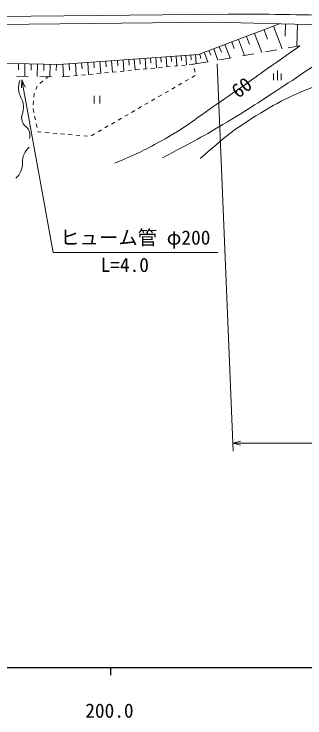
# Model space of a CAD drawing. Units: millimetres, scale not verified. Extents: x 40000 to 680000, y 20000 to 380000.
# Drawn here: x 255537 to 293073, y 198499 to 289376 of the extents above; entities that cross this region are included whole.
import ezdxf
from ezdxf.enums import TextEntityAlignment as Align

# ---------------------------------------------------------------- set-up
doc = ezdxf.new("R2010")
doc.units = ezdxf.units.MM
doc.header["$LTSCALE"] = 1000
for name, color, linetype, lineweight in [('M-BGD', 7, 'Continuous', 13), ('M-STR-HTXT', 7, 'Continuous', 13), ('M-TTL-BAND', 7, 'Continuous', 25)]:
    doc.layers.add(name, color=color, linetype=linetype, lineweight=lineweight)
doc.styles.add('ＭＳ ゴシック', font='')
doc.styles.get('ＭＳ ゴシック').set_extended_font_data('MS Gothic')

msp = doc.modelspace()

# ---------------------------------------------------------------- linework, layer by layer
at = {"layer": 'M-BGD'}
for p, q in [((248481, 289034), (283147, 289356)), ((246314, 287971), (281360, 288347)), ((279335, 284159), (289809, 288118)), ((281360, 288347), (301286, 287808)), ((290547, 288098), (290505, 286524)), ((287793, 287356), (288259, 286121)), ((289027, 287822), (290140, 284877)), ((292121, 288056), (292044, 285206)), ((285523, 286498), (285914, 285463)), ((286558, 286889), (287491, 284420)), ((282753, 285451), (283409, 283715)), ((283620, 285779), (283948, 284911)), ((284488, 286107), (285271, 284037)), ((280688, 284670), (280918, 284060)), ((281298, 284901), (281848, 283446)), ((282025, 285176), (282300, 284448)), ((287976, 284504), (289454, 284759)), ((290932, 285014), (292410, 285269)), ((211352, 284000), (261293, 282874)), ((261293, 282874), (279335, 284159)), ((271047, 283568), (271147, 282163)), ((271750, 283618), (271800, 282916)), ((272452, 283669), (272550, 282299)), ((273137, 283717), (273186, 283033)), ((273821, 283766), (273917, 282432)), ((274489, 283814), (274536, 283146)), ((275156, 283861), (275248, 282561)), ((275806, 283907), (275852, 283257)), ((276455, 283954), (276546, 282687)), ((277089, 283999), (277134, 283365)), ((277722, 284044), (277810, 282810)), ((278339, 284088), (278383, 283471)), ((278956, 284132), (279040, 282961)), ((279529, 284232), (279625, 283652)), ((280078, 284440), (280539, 283220)), ((282063, 283483), (283541, 283738)), ((285020, 283993), (286498, 284249)), ((256123, 282990), (256104, 282173)), ((256940, 282972), (256904, 281343)), ((257755, 282954), (257736, 282139)), ((258569, 282935), (258533, 281312)), ((259381, 282917), (259363, 282105)), ((260192, 282899), (260156, 281282)), ((261001, 282880), (260982, 282072)), ((261808, 282910), (261925, 281269)), ((262628, 282969), (262687, 282148)), ((263449, 283027), (263563, 281428)), ((264249, 283084), (264306, 282285)), ((265049, 283141), (265160, 281583)), ((265828, 283197), (265883, 282417)), ((266607, 283252), (266715, 281734)), ((267366, 283306), (267420, 282547)), ((268126, 283360), (268231, 281881)), ((268866, 283413), (268918, 282673)), ((269605, 283466), (269708, 282024)), ((270326, 283517), (270378, 282796)), ((276182, 282652), (276679, 282700)), ((277177, 282748), (277675, 282796)), ((278172, 282845), (278614, 282888)), ((278614, 282888), (280585, 283228)), ((278614, 282888), (278630, 282834)), ((266228, 281686), (266726, 281735)), ((267224, 281783), (267721, 281831)), ((268219, 281879), (268717, 281928)), ((269214, 281976), (269712, 282024)), ((270210, 282072), (270707, 282121)), ((271205, 282169), (271703, 282217)), ((272200, 282266), (272698, 282314)), ((273196, 282362), (273693, 282410)), ((274191, 282459), (274689, 282507)), ((275186, 282555), (275684, 282603)), ((278769, 282354), (278908, 281873)), ((289521, 280837), (289521, 282087)), ((255858, 281362), (257358, 281334)), ((258858, 281306), (260358, 281278)), ((259650, 281053), (259937, 281286)), ((261749, 281252), (262745, 281348)), ((263242, 281397), (263740, 281445)), ((264238, 281493), (264735, 281542)), ((265233, 281590), (265731, 281638)), ((278047, 280946), (277614, 280695)), ((278912, 281447), (278479, 281196)), ((289021, 280837), (289021, 281712)), ((290021, 280837), (290021, 281712)), ((258334, 279619), (258519, 280083)), ((258873, 280423), (259262, 280738)), ((276317, 279942), (275884, 279692)), ((277182, 280444), (276749, 280193)), ((258083, 278662), (258115, 279071)), ((258115, 279071), (258148, 279154)), ((275452, 279441), (275019, 279190)), ((258004, 277665), (258044, 278164)), ((265860, 278816), (265860, 277816)), ((266610, 277816), (266610, 278816)), ((273721, 278438), (273289, 278187)), ((274586, 278939), (274154, 278688)), ((271991, 277435), (271559, 277184)), ((272856, 277936), (272424, 277685)), ((258085, 276679), (257980, 277168)), ((270261, 276431), (269828, 276181)), ((271126, 276933), (270693, 276682)), ((258294, 275701), (258190, 276190)), ((268531, 275428), (268098, 275177)), ((269396, 275930), (268963, 275679)), ((258504, 274723), (258399, 275212)), ((267666, 274927), (267233, 274676)), ((258624, 274164), (258609, 274234)), ((259050, 274127), (258624, 274164)), ((260047, 274041), (259549, 274084)), ((261043, 273955), (260545, 273998)), ((262039, 273869), (261541, 273912)), ((263036, 273783), (262537, 273826)), ((264032, 273697), (263534, 273740)), ((265028, 273610), (264530, 273654)), ((265935, 273923), (265503, 273673)), ((266800, 274425), (266368, 274174))]:
    msp.add_line(p, q, dxfattribs=at)
for centre, radius, start, end in [((258674, 279861), 2573, 158.31442, 209.24439), ((254183, 277347), 2573, 338.31442, 29.24439), ((257917, 275968), 1409, 162.32166, 231.63698), ((256168, 273758), 1409, 342.32166, 51.63698), ((259137, 270276), 2521, 130.71219, 182.17679), ((254098, 270084), 2521, 310.71219, 2.17679)]:
    msp.add_arc(centre, radius, start, end, dxfattribs=at)
for points, knots in [([(283147, 289356), (286079, 289376), (286850, 289362), (289223, 289334), (294522, 289272), (297494, 289205), (302780, 288844), (310122, 288342), (314256, 288126), (321533, 287026), (326029, 286347), (327570, 286096), (332994, 284988)], [0, 0, 0, 0, 1, 1, 1, 2, 2, 2, 3, 3, 3, 4, 4, 4, 4]), ([(268523, 270118), (271354, 271315), (272205, 271727), (274466, 272953), (277680, 274696), (279242, 276073), (282262, 278133), (284625, 279744), (285923, 280683), (288260, 282331), (289884, 283476), (290393, 283836), (292412, 285270)], [0, 0, 0, 0, 1, 1, 1, 2, 2, 2, 3, 3, 3, 4, 4, 4, 4]), ([(274684, 270827), (278741, 272958), (279862, 273544), (283080, 275461), (286207, 277324), (287873, 278505), (290931, 280477), (292405, 281428), (293155, 282088), (294693, 282930), (295896, 283590), (296345, 283803), (297855, 284457)], [0, 0, 0, 0, 1, 1, 1, 2, 2, 2, 3, 3, 3, 4, 4, 4, 4]), ([(279536, 270718), (282663, 273451), (283730, 274351), (286733, 276224), (289981, 278251), (291965, 279175), (295565, 280477), (299161, 281778), (301203, 282718), (305012, 283043), (307357, 283244), (308660, 282603), (310973, 282171), (314546, 281504), (316471, 280769), (320036, 280063), (324673, 279144), (327357, 279106), (331985, 278143), (335600, 277390), (337707, 277147), (341144, 275798), (343744, 274778), (345060, 273865), (347414, 272363), (350603, 270329), (352176, 268877), (355265, 266693), (360928, 262690), (364054, 260376), (369858, 256580), (373540, 254172), (375510, 252623), (379472, 250710), (380806, 250066), (381619, 249810), (383070, 249510), (384508, 249214), (385107, 249205), (386814, 249183)], [0, 0, 0, 0, 1, 1, 1, 2, 2, 2, 3, 3, 3, 4, 4, 4, 5, 5, 5, 6, 6, 6, 7, 7, 7, 8, 8, 8, 9, 9, 9, 10, 10, 10, 11, 11, 11, 12, 12, 12, 13, 13, 13, 13])]:
    msp.add_open_spline(points, degree=3, knots=knots, dxfattribs=at)
at = {"layer": 'M-STR-HTXT'}
for p, q in [((281756, 282931), (283832, 232960)), ((256554, 280896), (256484, 279867)), ((256554, 280896), (260560, 258604)), ((256554, 280896), (256977, 279956)), ((260560, 258604), (281818, 258604)), ((283774, 233968), (284774, 234218)), ((397644, 233968), (283774, 233968)), ((283774, 233968), (284774, 233718))]:
    msp.add_line(p, q, dxfattribs=at)
at = {"layer": 'M-TTL-BAND'}
for p, q in [((40000, 205000), (579000, 205000)), ((268000, 205000), (268000, 204000))]:
    msp.add_line(p, q, dxfattribs=at)

# ---------------------------------------------------------------- texts
at = {"layer": 'M-BGD', "style": 'ＭＳ ゴシック'}
msp.add_text('60', height=1833, rotation=36.87, dxfattribs=at).set_placement((284897, 279897), align=Align.MIDDLE_CENTER)
at = {"layer": 'M-STR-HTXT', "style": 'ＭＳ ゴシック'}
for s, p in [('ヒューム管 φ200', (271182, 259055)), ('L=4.0', (269823, 255522))]:
    msp.add_text(s, height=1833, dxfattribs=at).set_placement(p, align=Align.BOTTOM_CENTER)
at = {"layer": 'M-TTL-BAND', "style": 'ＭＳ ゴシック'}
msp.add_text('200.0', height=1833, dxfattribs=at).set_placement((267844, 199445), align=Align.MIDDLE_CENTER)

doc.saveas('drawing.dxf')
